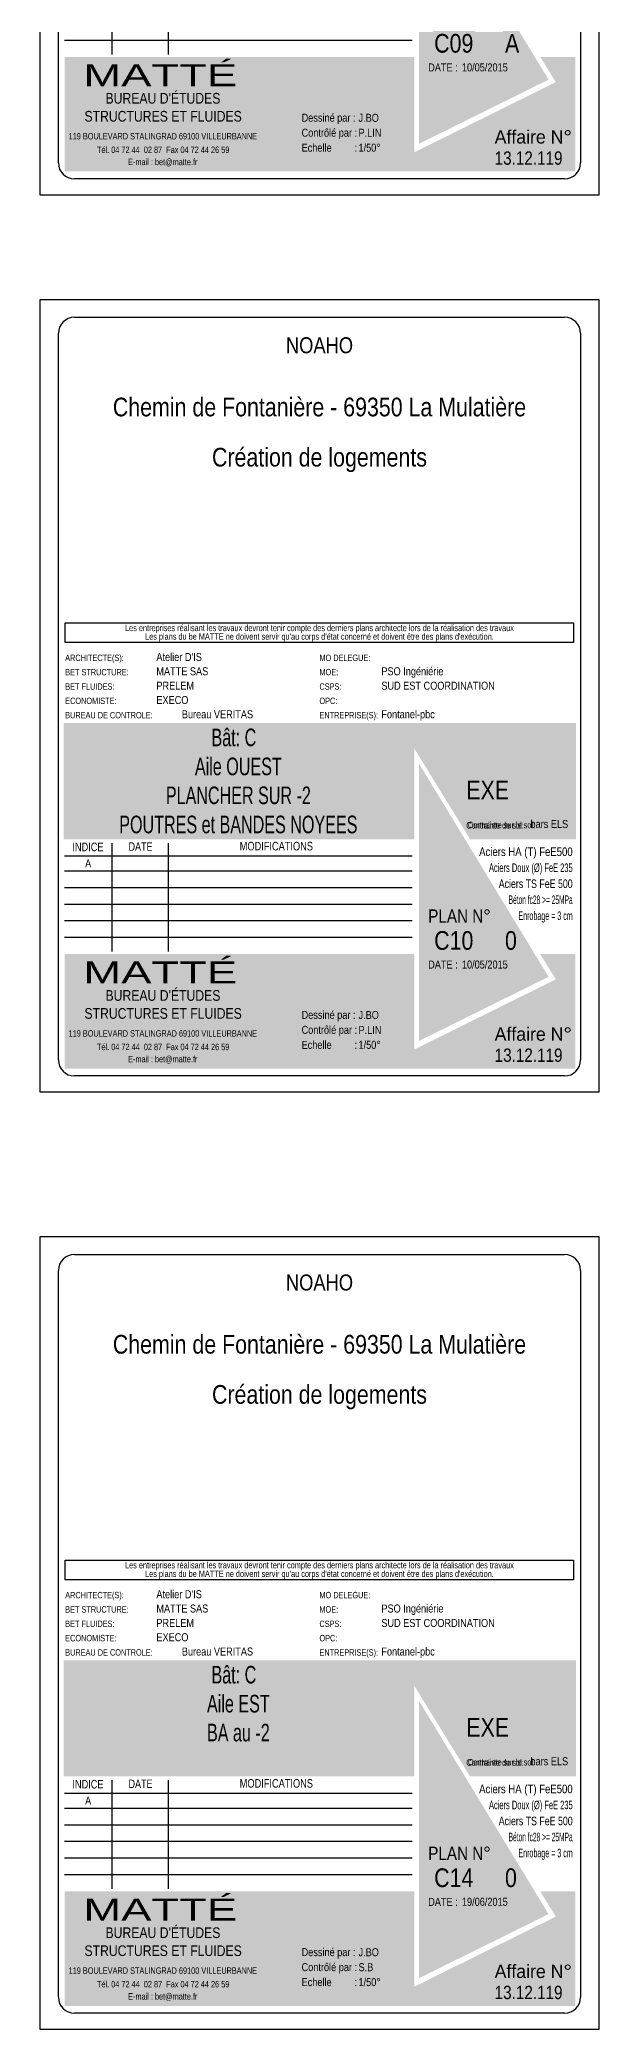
# Model space of a CAD drawing. Header units: centimetres. Extents: x -4990 to 114398, y -61489 to -12305.
# Drawn here: x 59635 to 60685, y -46570 to -42841 of the extents above; entities that cross this region are included whole.
import ezdxf
from ezdxf.enums import TextEntityAlignment as Align

# ---------------------------------------------------------------- set-up
doc = ezdxf.new("R2010")
doc.units = ezdxf.units.CM
doc.header["$LTSCALE"] = 0.5
doc.layers.add('01-cartouche', color=7, linetype='CONTINUOUS')
doc.layers.add('01-cartouche-cage A', color=7, linetype='CONTINUOUS')
doc.styles.add('cartouche', font='ARIALN.TTF', dxfattribs={"width": 0.01})
doc.styles.add('stylemattecart', font='ARIALN.TTF')

# ---------------------------------------------------------------- blocks, each defined once
blk = doc.blocks.new('cartstruc')
at = {"layer": '01-cartouche-cage A', "linetype": 'Continuous'}
h = blk.add_hatch(color=9, dxfattribs=at)
h.dxf.hatch_style = 2
h.paths.add_polyline_path([(-43.6, 691.3), (-1004.8, 691.3), (-1004.8, 473.8), (-347.3, 473.8), (-347.3, 644.1), (-242.5, 473.8), (-43.6, 473.8)])
h.paths.add_polyline_path([(-951, 670.1), (-407.9, 670.1), (-407.9, 498.5), (-951, 498.5)], flags=24)
h.paths.add_polyline_path([(-223.9, 590.8), (-105, 590.8), (-105, 608.8), (-223.9, 608.8)], flags=24)
h.paths.add_polyline_path([(-224.7, 609.7), (-105.7, 609.7), (-105.7, 627.7), (-224.7, 627.7)], flags=24)
h.paths.add_polyline_path([(-226.3, 624.9), (-64.8, 624.9), (-64.8, 652.4), (-226.3, 652.4)], flags=24)
h.paths.add_polyline_path([(-226.3, 646.9), (-85, 646.9), (-85, 674.3), (-226.3, 674.3)], flags=24)
h = blk.add_hatch(color=1, dxfattribs=at)
h.dxf.hatch_style = 2
h.paths.add_polyline_path([(-338.4, 615.7), (-338.4, 95.5), (-95.1, 215.8)])
h.paths.add_polyline_path([(-318.9, 264.4), (-190.8, 265.4), (-191.1, 303.5), (-319.2, 302.5)], flags=24)
h.paths.add_polyline_path([(-326.5, 202.5), (-70.2, 203.9), (-70.5, 265.1), (-326.9, 263.8)], flags=9)
h = blk.add_hatch(color=8, dxfattribs=at)
h.dxf.hatch_style = 2
h.paths.add_polyline_path([(-45, 258.5), (-110.7, 258.5), (-81.6, 211.1), (-347.1, 79.6), (-347.1, 258.5), (-1003.4, 258.5), (-1003.4, 43.7), (-45, 43.7)])
h.paths.add_polyline_path([(-202.1, 89.1), (-60, 89.1), (-60, 127.9), (-202.1, 127.9)], flags=24)
h.paths.add_polyline_path([(-999.3, 201), (-637.8, 201), (-637.8, 47), (-999.3, 47)], flags=24)
h.paths.add_polyline_path([(-978.3, 193.3), (-435, 193.3), (-435, 254.8), (-978.3, 254.8)], flags=24)
h.paths.add_polyline_path([(-559.9, 135.5), (-504.8, 135.5), (-504.8, 166.4), (-559.9, 166.4)], flags=24)
h.paths.add_polyline_path([(-203.2, 50.3), (-56.6, 50.3), (-56.6, 88.6), (-203.2, 88.6)], flags=24)
h.paths.add_polyline_path([(-457.1, 55), (-402.4, 55), (-402.4, 85.9), (-457.1, 85.9)], flags=24)
h.paths.add_polyline_path([(-458.8, 92.7), (-404.1, 92.7), (-404.1, 123.6), (-458.8, 123.6)], flags=24)
h.paths.add_polyline_path([(-557.8, 55.3), (-498.9, 55.3), (-498.9, 86.2), (-557.8, 86.2)], flags=24)
h.paths.add_polyline_path([(-550.6, 93.7), (-498.3, 93.7), (-498.3, 124.6), (-550.6, 124.6)], flags=24)
h.paths.add_polyline_path([(-459.9, 172.5), (-408.3, 172.5), (-408.3, 203.4), (-459.9, 203.4)], flags=24)
h.paths.add_polyline_path([(-547.6, 175), (-500.7, 175), (-500.7, 205.9), (-547.6, 205.9)], flags=24)
h.paths.add_polyline_path([(-562.3, 213.8), (-499.3, 213.8), (-499.3, 244.7), (-562.3, 244.7)], flags=8)
h.paths.add_polyline_path([(-458.6, 213), (-411.3, 213), (-411.3, 243.9), (-458.6, 243.9)], flags=24)
h.paths.add_polyline_path([(-457.7, 133.4), (-405.4, 133.4), (-405.4, 164.4), (-457.7, 164.4)], flags=24)
for p, q in [((0, 1485), (-1050, 1485)), ((-1050, 1485), (-1050, 0)), ((0, 0), (0, 1485)), ((-1050, 0), (0, 0))]:
    blk.add_line(p, q, dxfattribs=at)
at = {"layer": '01-cartouche-cage A', "color": 7, "linetype": 'Continuous'}
for p, q in [((-1015, 60), (-1015, 1422)), ((-985, 1452), (-65, 1452)), ((-35, 1422), (-35, 292.1)), ((-35, 292.1), (-35, 60)), ((-65, 30), (-985, 30))]:
    blk.add_line(p, q, dxfattribs=at)
at = {"layer": '01-cartouche-cage A', "color": 7}
for p, q in [((-1002.2, 879.3), (-48.1, 879.3)), ((-1002.2, 842.3), (-1002.2, 879.3)), ((-48.1, 879.3), (-48.1, 842.3)), ((-48.1, 842.3), (-1002.2, 842.3))]:
    blk.add_line(p, q, dxfattribs=at)
at = {"layer": '01-cartouche-cage A', "color": 8}
for p, q in [((-914.7, 466.6), (-914.7, 263.2)), ((-809.1, 466.6), (-809.1, 263.2)), ((-1003.6, 442.3), (-351, 442.3)), ((-1003.6, 414.4), (-351, 414.4)), ((-1003.6, 383.3), (-351, 383.3)), ((-1003.6, 352.2), (-351, 352.2)), ((-1003.6, 321.1), (-351, 321.1)), ((-1003.6, 290), (-351, 290))]:
    blk.add_line(p, q, dxfattribs=at)
at = {"layer": '01-cartouche-cage A', "color": 7, "linetype": 'Continuous'}
for centre, start, end in [((-985, 1422), 90, 180), ((-65, 1422), 0, 90), ((-985, 60), 180, 270), ((-65, 60), 270, 0)]:
    blk.add_arc(centre, 30, start, end, dxfattribs=at)
at = {"layer": '01-cartouche-cage A', "color": 7, "style": 'stylemattecart'}
for s, p in [('Les entreprises réalisant les travaux devront tenir compte des derniers plans architecte lors de la réalisation des travaux', (-525.1, 869.8)), ("Les plans du be MATTE ne doivent servir qu'au corps d'état concerné et doivent être des plans d'exécution.", (-525.1, 853.7))]:
    blk.add_text(s, height=12, dxfattribs=at).set_placement(p, align=Align.MIDDLE_CENTER)
at = {"layer": '01-cartouche-cage A', "color": 8, "style": 'cartouche'}
for s, p in [('ARCHITECTE(S):', (-1002.2, 807.7)), ('BET STRUCTURE:', (-1002.2, 780.9)), ('MO DELEGUE:', (-525.1, 807.7)), ('MOE:', (-525.1, 780.9)), ('BET FLUIDES:', (-1002.2, 753.9)), ('CSPS:', (-525.1, 753.9)), ('ECONOMISTE:', (-1002.2, 727.1)), ('BUREAU DE CONTROLE:', (-1002.2, 700.3)), ('OPC:', (-525.1, 727.1)), ('ENTREPRISE(S):', (-525.1, 700.3))]:
    blk.add_text(s, height=12, dxfattribs=at).set_placement(p)
at = {"layer": '01-cartouche-cage A', "color": 7, "style": 'stylemattecart'}
for s, height, p in [('Contrainte de sol:', 12, (-249.5, 493.8)), ('Contrainte sur le sol:', 12, (-246.5, 494.4)), ('Dessiné par :', 15, (-558.6, 137)), ('119 BOULEVARD STALINGRAD 69100 VILLEURBANNE', 12, (-995.8, 103.8)), ('Contrôlé par :', 15, (-558.6, 108.9)), ('Tél. 04 72 44  02 87  Fax 04 72 44 26 59', 12, (-942.6, 78.4)), ('Echelle         :', 15, (-558.6, 80.8)), ('E-mail : bet@matte.fr', 12, (-884.2, 55.6))]:
    blk.add_text(s, height=height, dxfattribs=at).set_placement(p)
for s, height, width, p, p2 in [('INDICE', 16, 0.941138, (-988.7, 451.3), (-930.3, 451.3)), ('DATE', 16, 0.922192, (-883.4, 452), (-838.3, 452)), ('MODIFICATIONS', 16, 0.943218, (-674.7, 452.8), (-537.3, 452.8)), ('Aciers HA (T) FeE500', 16, 0.978863, (-225.4, 442.3), (-49.9, 442.3)), ('Aciers Doux (Ø) FeE 235', 16, 0.76709, (-207, 412.3), (-49.9, 412.3)), ('Aciers TS FeE 500', 16, 0.901377, (-188.6, 382.3), (-49.9, 382.3)), ('Béton fc28 >= 25MPa', 16, 0.678142, (-170.1, 352.3), (-49.9, 352.3)), ('Enrobage = 3 cm', 16, 0.726904, (-151.7, 322.3), (-49.9, 322.3)), ('Affaire N°', 25, 1.15762, (-196.3, 96), (-51.1, 96))]:
    blk.add_text(s, height=height, dxfattribs=dict(at, width=width)).set_placement(p, p2, align=Align.FIT)
at = {"layer": '01-cartouche-cage A', "color": 255, "style": 'stylemattecart'}
for s, height, p in [('PLAN N°', 25, (-321, 317.2)), ('DATE :', 15, (-321, 231.2)), ("BUREAU D'ÉTUDES", 20, (-926.6, 170.9)), ('STRUCTURES ET FLUIDES', 20, (-966.1, 137.2))]:
    blk.add_text(s, height=height, dxfattribs=at).set_placement(p)
at = {"layer": '01-cartouche-cage A', "color": 255, "style": 'stylemattecart', "width": 1.812358}
blk.add_text('MATTÉ', height=41, dxfattribs=at).set_placement((-968, 203.6), (-679.6, 203.6), align=Align.FIT)
at = {"layer": '01-cartouche-cage A', "color": 7, "style": 'stylemattecart'}
for tag, height, p in [('NOMCLIENT', 30, (-525, 1399.6)), ('ADRESSE1CLIENT', 25, (-525, 1326.7)), ('ADRESSE2CLIENT', 25, (-525, 1283.9)), ('NOMAFFAIRE1', 45, (-525.1, 1189.8)), ('NOMAFFAIRE2', 45, (-525.1, 1110.4)), ('NOMAFFAIRE3', 45, (-525.1, 1031.7)), ('ADRESSE1AFFAIRE', 20, (-525.1, 943.3)), ('ADRESSE2AFFAIRE', 20, (-525.1, 909.2)), ('INDICE-A', 15, (-959.1, 428.4)), ('DATE-A', 15, (-861.9, 428.4)), ('INDICE-C', 15, (-959.1, 369.4)), ('INDICE-B', 15, (-959.1, 400.5)), ('DATE-C', 15, (-861.9, 369.4)), ('DATE-B', 15, (-861.9, 400.5)), ('INDICE-D', 15, (-959.1, 338.3)), ('DATE-D', 15, (-861.9, 338.3)), ('INDICE-E', 15, (-959.1, 307.2)), ('DATE-E', 15, (-861.9, 307.2)), ('INDICE-F', 15, (-959.1, 276.1)), ('DATE-F', 15, (-861.9, 276.1))]:
    blk.add_attdef(tag, text='', height=height, dxfattribs=at).set_placement(p, align=Align.MIDDLE_CENTER)
for tag, height, p in [('NOMARCHI', 15, (-831.1, 803.3)), ('MODEL', 15, (-408.9, 803.3)), ('BETSTRUCTURE', 15, (-831.1, 776.5)), ('MOE', 15, (-408.9, 776.5)), ('BETFLUIDES', 15, (-831.1, 749.5)), ('CSPS', 15, (-408.9, 749.5)), ('ECONOMISTE', 15, (-831.1, 722.7)), ('BDC', 15, (-831.1, 695.9)), ('OPC', 15, (-408.9, 722.7)), ('NOMENTREPRISE', 15, (-408.9, 695.9)), ('NUMBAT', 27, (-249.5, 614.7)), ('PHASE', 35, (-249.5, 537.9)), ('CONT-SOL', 12, (-138.6, 490.2)), ('NOMDESS', 15, (-451.8, 132.3)), ('NOMING', 15, (-451.8, 104.3)), ('ECH', 15, (-451.8, 76.3)), ('NUMAFF', 25, (-196.3, 48.9))]:
    blk.add_attdef(tag, text='', height=height, dxfattribs=at).set_placement(p, align=Align.BOTTOM_LEFT)
at = {"layer": '01-cartouche-cage A', "color": 7, "style": 'stylemattecart', "width": 0.8}
for tag, p in [('TITRTEPLAN1', (-677.3, 664.6)), ('TITRTEPLAN2', (-677.3, 610.2)), ('TITRTEPLAN3', (-677.3, 556)), ('TITRTEPLAN4', (-677.3, 501.4))]:
    blk.add_attdef(tag, text='', height=33, dxfattribs=at).set_placement(p, align=Align.MIDDLE_CENTER)
at = {"layer": '01-cartouche-cage A', "color": 7, "style": 'stylemattecart'}
for tag, p in [('MODIF-A', (-802.6, 428.4)), ('MODIF-B', (-802.6, 400.5)), ('MODIF-C', (-802.6, 369.4)), ('MODIF-D', (-802.6, 338.3)), ('MODIF-E', (-802.6, 307.2)), ('MODIF-F', (-802.6, 276.1))]:
    blk.add_attdef(tag, text='', height=15, dxfattribs=at).set_placement(p, align=Align.MIDDLE_LEFT)
at = {"layer": '01-cartouche-cage A', "color": 255, "style": 'stylemattecart'}
for tag, height, p in [('N°P', 35, (-321, 256)), ('IP', 35, (-210.3, 256)), ('DATEPLAN', 15, (-257.7, 226.8))]:
    blk.add_attdef(tag, text='', height=height, dxfattribs=at).set_placement(p, align=Align.BOTTOM_LEFT)

msp = doc.modelspace()

# ---------------------------------------------------------------- block references
at = {"layer": '01-cartouche'}
ref = msp.add_blockref('cartstruc', (60684.541, -43131.7), dxfattribs=at)
ref.add_attrib('NOMCLIENT', 'NOAHO', dxfattribs={"color": 7, "height": 30, "style": 'stylemattecart'}).set_placement((60159.53, -41732.084), align=Align.MIDDLE_CENTER)
ref.add_attrib('ADRESSE2CLIENT', 'Chemin de Fontanière - 69350 La Mulatière', dxfattribs={"layer": '01-cartouche-cage A', "color": 7, "height": 35, "style": 'stylemattecart'}).set_placement((60159.508, -41847.841), align=Align.MIDDLE_CENTER)
ref.add_attrib('NOMAFFAIRE1', 'Création de logements', dxfattribs={"layer": '01-cartouche-cage A', "color": 7, "height": 35, "style": 'stylemattecart'}).set_placement((60159.489, -41941.859), align=Align.MIDDLE_CENTER)
ref.add_attrib('NOMARCHI', "Atelier D'IS", dxfattribs={"layer": '01-cartouche-cage A', "color": 7, "height": 15, "style": 'stylemattecart'}).set_placement((59853.412, -42328.395), align=Align.BOTTOM_LEFT)
ref.add_attrib('BETSTRUCTURE', 'MATTE SAS', dxfattribs={"layer": '01-cartouche-cage A', "color": 7, "height": 15, "style": 'stylemattecart'}).set_placement((59853.412, -42355.167), align=Align.BOTTOM_LEFT)
ref.add_attrib('BETFLUIDES', 'PRELEM', dxfattribs={"layer": '01-cartouche-cage A', "color": 7, "height": 15, "style": 'stylemattecart'}).set_placement((59853.412, -42382.225), align=Align.BOTTOM_LEFT)
ref.add_attrib('ECONOMISTE', 'EXECO', dxfattribs={"layer": '01-cartouche-cage A', "color": 7, "height": 15, "style": 'stylemattecart'}).set_placement((59853.412, -42408.996), align=Align.BOTTOM_LEFT)
ref.add_attrib('BDC', '          Bureau VERITAS', dxfattribs={"layer": '01-cartouche-cage A', "color": 7, "height": 15, "style": 'stylemattecart'}).set_placement((59853.412, -42435.772), align=Align.BOTTOM_LEFT)
ref.add_attrib('MOE', 'PSO Ingéniérie', dxfattribs={"layer": '01-cartouche-cage A', "color": 7, "height": 15, "style": 'stylemattecart'}).set_placement((60275.605, -42355.167), align=Align.BOTTOM_LEFT)
ref.add_attrib('CSPS', 'SUD EST COORDINATION', dxfattribs={"layer": '01-cartouche-cage A', "color": 7, "height": 15, "style": 'stylemattecart'}).set_placement((60275.605, -42382.225), align=Align.BOTTOM_LEFT)
ref.add_attrib('NOMENTREPRISE', 'Fontanel-pbc', dxfattribs={"layer": '01-cartouche-cage A', "color": 7, "height": 15, "style": 'stylemattecart'}).set_placement((60275.605, -42435.772), align=Align.BOTTOM_LEFT)
ref.add_attrib('TITRTEPLAN1', 'Bât: C  ', dxfattribs={"layer": '01-cartouche-cage A', "color": 7, "height": 33, "style": 'stylemattecart', "width": 0.8}).set_placement((60007.259, -42467.149), align=Align.MIDDLE_CENTER)
ref.add_attrib('TITRTEPLAN2', 'Aile OUEST', dxfattribs={"layer": '01-cartouche-cage A', "color": 7, "height": 33, "style": 'stylemattecart', "width": 0.8}).set_placement((60007.259, -42521.54), align=Align.MIDDLE_CENTER)
ref.add_attrib('TITRTEPLAN3', ' BA au -2', dxfattribs={"layer": '01-cartouche-cage A', "color": 7, "height": 33, "style": 'stylemattecart', "width": 0.8}).set_placement((60007.259, -42575.699), align=Align.MIDDLE_CENTER)
ref.add_attrib('PHASE', 'EXE', dxfattribs={"layer": '01-cartouche-cage A', "color": 7, "height": 35, "style": 'stylemattecart'}).set_placement((60435.006, -42593.765), align=Align.BOTTOM_LEFT)
ref.add_attrib('CONT-SOL', '  bars ELS', dxfattribs={"layer": '01-cartouche-cage A', "color": 7, "height": 15, "style": 'stylemattecart'}).set_placement((60545.925, -42641.469), align=Align.BOTTOM_LEFT)
ref.add_attrib('INDICE-A', 'A', dxfattribs={"layer": '01-cartouche-cage A', "color": 7, "height": 15, "style": 'stylemattecart'}).set_placement((59725.418, -42703.334), align=Align.MIDDLE_CENTER)
ref.add_attrib('DATE-A', '12/05/2015', dxfattribs={"layer": '01-cartouche-cage A', "color": 7, "height": 15, "style": 'stylemattecart'}).set_placement((59822.666, -42703.334), align=Align.MIDDLE_CENTER)
ref.add_attrib('MODIF-A', 'AJOUTE PAGES 2 à 9', dxfattribs={"layer": '01-cartouche-cage A', "color": 7, "height": 15, "style": 'stylemattecart'}).set_placement((59881.916, -42703.334), align=Align.MIDDLE_LEFT)
ref.add_attrib('N°P', ' C09', dxfattribs={"layer": '01-cartouche-cage A', "color": 255, "height": 35, "style": 'stylemattecart'}).set_placement((60363.58, -42875.745), align=Align.BOTTOM_LEFT)
ref.add_attrib('IP', '   A', dxfattribs={"layer": '01-cartouche-cage A', "color": 255, "height": 35, "style": 'stylemattecart'}).set_placement((60474.206, -42875.745), align=Align.BOTTOM_LEFT)
ref.add_attrib('DATEPLAN', '10/05/2015', dxfattribs={"layer": '01-cartouche-cage A', "color": 255, "height": 15, "style": 'stylemattecart'}).set_placement((60426.819, -42904.868), align=Align.BOTTOM_LEFT)
ref.add_attrib('NOMDESS', 'J.BO', dxfattribs={"layer": '01-cartouche-cage A', "color": 7, "height": 15, "style": 'stylemattecart'}).set_placement((60232.746, -42999.401), align=Align.BOTTOM_LEFT)
ref.add_attrib('NOMING', 'P.LIN', dxfattribs={"layer": '01-cartouche-cage A', "color": 7, "height": 15, "style": 'stylemattecart'}).set_placement((60232.746, -43027.44), align=Align.BOTTOM_LEFT)
ref.add_attrib('ECH', '1/50° ', dxfattribs={"layer": '01-cartouche-cage A', "color": 7, "height": 15, "style": 'stylemattecart'}).set_placement((60232.746, -43055.358), align=Align.BOTTOM_LEFT)
ref.add_attrib('NUMAFF', '13.12.119', dxfattribs={"layer": '01-cartouche-cage A', "color": 7, "height": 25, "style": 'stylemattecart'}).set_placement((60488.215, -43082.793), align=Align.BOTTOM_LEFT)
ref = msp.add_blockref('cartstruc', (60684.541, -44813.309), dxfattribs=at)
ref.add_attrib('NOMCLIENT', 'NOAHO', dxfattribs={"color": 7, "height": 30, "style": 'stylemattecart'}).set_placement((60159.53, -43413.693), align=Align.MIDDLE_CENTER)
ref.add_attrib('ADRESSE2CLIENT', 'Chemin de Fontanière - 69350 La Mulatière', dxfattribs={"layer": '01-cartouche-cage A', "color": 7, "height": 35, "style": 'stylemattecart'}).set_placement((60159.508, -43529.45), align=Align.MIDDLE_CENTER)
ref.add_attrib('NOMAFFAIRE1', 'Création de logements', dxfattribs={"layer": '01-cartouche-cage A', "color": 7, "height": 35, "style": 'stylemattecart'}).set_placement((60159.489, -43623.468), align=Align.MIDDLE_CENTER)
ref.add_attrib('NOMARCHI', "Atelier D'IS", dxfattribs={"layer": '01-cartouche-cage A', "color": 7, "height": 15, "style": 'stylemattecart'}).set_placement((59853.412, -44010.004), align=Align.BOTTOM_LEFT)
ref.add_attrib('BETSTRUCTURE', 'MATTE SAS', dxfattribs={"layer": '01-cartouche-cage A', "color": 7, "height": 15, "style": 'stylemattecart'}).set_placement((59853.412, -44036.776), align=Align.BOTTOM_LEFT)
ref.add_attrib('BETFLUIDES', 'PRELEM', dxfattribs={"layer": '01-cartouche-cage A', "color": 7, "height": 15, "style": 'stylemattecart'}).set_placement((59853.412, -44063.834), align=Align.BOTTOM_LEFT)
ref.add_attrib('ECONOMISTE', 'EXECO', dxfattribs={"layer": '01-cartouche-cage A', "color": 7, "height": 15, "style": 'stylemattecart'}).set_placement((59853.412, -44090.605), align=Align.BOTTOM_LEFT)
ref.add_attrib('BDC', '          Bureau VERITAS', dxfattribs={"layer": '01-cartouche-cage A', "color": 7, "height": 15, "style": 'stylemattecart'}).set_placement((59853.412, -44117.381), align=Align.BOTTOM_LEFT)
ref.add_attrib('MOE', 'PSO Ingéniérie', dxfattribs={"layer": '01-cartouche-cage A', "color": 7, "height": 15, "style": 'stylemattecart'}).set_placement((60275.605, -44036.776), align=Align.BOTTOM_LEFT)
ref.add_attrib('CSPS', 'SUD EST COORDINATION', dxfattribs={"layer": '01-cartouche-cage A', "color": 7, "height": 15, "style": 'stylemattecart'}).set_placement((60275.605, -44063.834), align=Align.BOTTOM_LEFT)
ref.add_attrib('NOMENTREPRISE', 'Fontanel-pbc', dxfattribs={"layer": '01-cartouche-cage A', "color": 7, "height": 15, "style": 'stylemattecart'}).set_placement((60275.605, -44117.381), align=Align.BOTTOM_LEFT)
ref.add_attrib('TITRTEPLAN1', 'Bât: C  ', dxfattribs={"layer": '01-cartouche-cage A', "color": 7, "height": 33, "style": 'stylemattecart', "width": 0.8}).set_placement((60007.259, -44148.758), align=Align.MIDDLE_CENTER)
ref.add_attrib('TITRTEPLAN2', 'Aile OUEST', dxfattribs={"layer": '01-cartouche-cage A', "color": 7, "height": 33, "style": 'stylemattecart', "width": 0.8}).set_placement((60007.259, -44203.149), align=Align.MIDDLE_CENTER)
ref.add_attrib('TITRTEPLAN3', 'PLANCHER SUR -2', dxfattribs={"layer": '01-cartouche-cage A', "color": 7, "height": 33, "style": 'stylemattecart', "width": 0.8}).set_placement((60007.259, -44257.308), align=Align.MIDDLE_CENTER)
ref.add_attrib('TITRTEPLAN4', 'POUTRES et BANDES NOYEES', dxfattribs={"layer": '01-cartouche-cage A', "color": 7, "height": 33, "style": 'stylemattecart', "width": 0.8}).set_placement((60007.259, -44311.931), align=Align.MIDDLE_CENTER)
ref.add_attrib('PHASE', 'EXE', dxfattribs={"layer": '01-cartouche-cage A', "color": 7, "height": 35, "style": 'stylemattecart'}).set_placement((60435.006, -44275.374), align=Align.BOTTOM_LEFT)
ref.add_attrib('CONT-SOL', '  bars ELS', dxfattribs={"layer": '01-cartouche-cage A', "color": 7, "height": 15, "style": 'stylemattecart'}).set_placement((60545.925, -44323.078), align=Align.BOTTOM_LEFT)
ref.add_attrib('INDICE-A', 'A', dxfattribs={"layer": '01-cartouche-cage A', "color": 7, "height": 15, "style": 'stylemattecart'}).set_placement((59725.418, -44384.943), align=Align.MIDDLE_CENTER)
ref.add_attrib('N°P', ' C10', dxfattribs={"layer": '01-cartouche-cage A', "color": 255, "height": 35, "style": 'stylemattecart'}).set_placement((60363.58, -44557.354), align=Align.BOTTOM_LEFT)
ref.add_attrib('IP', '   0', dxfattribs={"layer": '01-cartouche-cage A', "color": 255, "height": 35, "style": 'stylemattecart'}).set_placement((60474.206, -44557.354), align=Align.BOTTOM_LEFT)
ref.add_attrib('DATEPLAN', '10/05/2015', dxfattribs={"layer": '01-cartouche-cage A', "color": 255, "height": 15, "style": 'stylemattecart'}).set_placement((60426.819, -44586.477), align=Align.BOTTOM_LEFT)
ref.add_attrib('NOMDESS', 'J.BO', dxfattribs={"layer": '01-cartouche-cage A', "color": 7, "height": 15, "style": 'stylemattecart'}).set_placement((60232.746, -44681.01), align=Align.BOTTOM_LEFT)
ref.add_attrib('NOMING', 'P.LIN', dxfattribs={"layer": '01-cartouche-cage A', "color": 7, "height": 15, "style": 'stylemattecart'}).set_placement((60232.746, -44709.049), align=Align.BOTTOM_LEFT)
ref.add_attrib('ECH', '1/50° ', dxfattribs={"layer": '01-cartouche-cage A', "color": 7, "height": 15, "style": 'stylemattecart'}).set_placement((60232.746, -44736.967), align=Align.BOTTOM_LEFT)
ref.add_attrib('NUMAFF', '13.12.119', dxfattribs={"layer": '01-cartouche-cage A', "color": 7, "height": 25, "style": 'stylemattecart'}).set_placement((60488.215, -44764.402), align=Align.BOTTOM_LEFT)
ref = msp.add_blockref('cartstruc', (60684.541, -46570.066), dxfattribs=at)
ref.add_attrib('NOMCLIENT', 'NOAHO', dxfattribs={"color": 7, "height": 30, "style": 'stylemattecart'}).set_placement((60159.53, -45170.45), align=Align.MIDDLE_CENTER)
ref.add_attrib('ADRESSE2CLIENT', 'Chemin de Fontanière - 69350 La Mulatière', dxfattribs={"layer": '01-cartouche-cage A', "color": 7, "height": 35, "style": 'stylemattecart'}).set_placement((60159.508, -45286.207), align=Align.MIDDLE_CENTER)
ref.add_attrib('NOMAFFAIRE1', 'Création de logements', dxfattribs={"layer": '01-cartouche-cage A', "color": 7, "height": 35, "style": 'stylemattecart'}).set_placement((60159.489, -45380.225), align=Align.MIDDLE_CENTER)
ref.add_attrib('NOMARCHI', "Atelier D'IS", dxfattribs={"layer": '01-cartouche-cage A', "color": 7, "height": 15, "style": 'stylemattecart'}).set_placement((59853.412, -45766.76), align=Align.BOTTOM_LEFT)
ref.add_attrib('BETSTRUCTURE', 'MATTE SAS', dxfattribs={"layer": '01-cartouche-cage A', "color": 7, "height": 15, "style": 'stylemattecart'}).set_placement((59853.412, -45793.532), align=Align.BOTTOM_LEFT)
ref.add_attrib('BETFLUIDES', 'PRELEM', dxfattribs={"layer": '01-cartouche-cage A', "color": 7, "height": 15, "style": 'stylemattecart'}).set_placement((59853.412, -45820.59), align=Align.BOTTOM_LEFT)
ref.add_attrib('ECONOMISTE', 'EXECO', dxfattribs={"layer": '01-cartouche-cage A', "color": 7, "height": 15, "style": 'stylemattecart'}).set_placement((59853.412, -45847.362), align=Align.BOTTOM_LEFT)
ref.add_attrib('BDC', '          Bureau VERITAS', dxfattribs={"layer": '01-cartouche-cage A', "color": 7, "height": 15, "style": 'stylemattecart'}).set_placement((59853.412, -45874.138), align=Align.BOTTOM_LEFT)
ref.add_attrib('MOE', 'PSO Ingéniérie', dxfattribs={"layer": '01-cartouche-cage A', "color": 7, "height": 15, "style": 'stylemattecart'}).set_placement((60275.605, -45793.532), align=Align.BOTTOM_LEFT)
ref.add_attrib('CSPS', 'SUD EST COORDINATION', dxfattribs={"layer": '01-cartouche-cage A', "color": 7, "height": 15, "style": 'stylemattecart'}).set_placement((60275.605, -45820.59), align=Align.BOTTOM_LEFT)
ref.add_attrib('NOMENTREPRISE', 'Fontanel-pbc', dxfattribs={"layer": '01-cartouche-cage A', "color": 7, "height": 15, "style": 'stylemattecart'}).set_placement((60275.605, -45874.138), align=Align.BOTTOM_LEFT)
ref.add_attrib('TITRTEPLAN1', 'Bât: C  ', dxfattribs={"layer": '01-cartouche-cage A', "color": 7, "height": 33, "style": 'stylemattecart', "width": 0.8}).set_placement((60007.259, -45905.514), align=Align.MIDDLE_CENTER)
ref.add_attrib('TITRTEPLAN2', 'Aile EST', dxfattribs={"layer": '01-cartouche-cage A', "color": 7, "height": 33, "style": 'stylemattecart', "width": 0.8}).set_placement((60007.259, -45959.906), align=Align.MIDDLE_CENTER)
ref.add_attrib('TITRTEPLAN3', 'BA au -2', dxfattribs={"layer": '01-cartouche-cage A', "color": 7, "height": 33, "style": 'stylemattecart', "width": 0.8}).set_placement((60007.259, -46014.064), align=Align.MIDDLE_CENTER)
ref.add_attrib('PHASE', 'EXE', dxfattribs={"layer": '01-cartouche-cage A', "color": 7, "height": 35, "style": 'stylemattecart'}).set_placement((60435.006, -46032.13), align=Align.BOTTOM_LEFT)
ref.add_attrib('CONT-SOL', '  bars ELS', dxfattribs={"layer": '01-cartouche-cage A', "color": 7, "height": 15, "style": 'stylemattecart'}).set_placement((60545.925, -46079.835), align=Align.BOTTOM_LEFT)
ref.add_attrib('INDICE-A', 'A', dxfattribs={"layer": '01-cartouche-cage A', "color": 7, "height": 15, "style": 'stylemattecart'}).set_placement((59725.418, -46141.7), align=Align.MIDDLE_CENTER)
ref.add_attrib('N°P', ' C14', dxfattribs={"layer": '01-cartouche-cage A', "color": 255, "height": 35, "style": 'stylemattecart'}).set_placement((60363.58, -46314.111), align=Align.BOTTOM_LEFT)
ref.add_attrib('IP', '   0', dxfattribs={"layer": '01-cartouche-cage A', "color": 255, "height": 35, "style": 'stylemattecart'}).set_placement((60474.206, -46314.111), align=Align.BOTTOM_LEFT)
ref.add_attrib('DATEPLAN', '19/06/2015', dxfattribs={"layer": '01-cartouche-cage A', "color": 255, "height": 15, "style": 'stylemattecart'}).set_placement((60426.819, -46343.234), align=Align.BOTTOM_LEFT)
ref.add_attrib('NOMDESS', 'J.BO', dxfattribs={"layer": '01-cartouche-cage A', "color": 7, "height": 15, "style": 'stylemattecart'}).set_placement((60232.746, -46437.767), align=Align.BOTTOM_LEFT)
ref.add_attrib('NOMING', 'S.B', dxfattribs={"layer": '01-cartouche-cage A', "color": 7, "height": 15, "style": 'stylemattecart'}).set_placement((60232.746, -46465.806), align=Align.BOTTOM_LEFT)
ref.add_attrib('ECH', '1/50° ', dxfattribs={"layer": '01-cartouche-cage A', "color": 7, "height": 15, "style": 'stylemattecart'}).set_placement((60232.746, -46493.723), align=Align.BOTTOM_LEFT)
ref.add_attrib('NUMAFF', '13.12.119', dxfattribs={"layer": '01-cartouche-cage A', "color": 7, "height": 25, "style": 'stylemattecart'}).set_placement((60488.215, -46521.159), align=Align.BOTTOM_LEFT)

doc.saveas('drawing.dxf')
